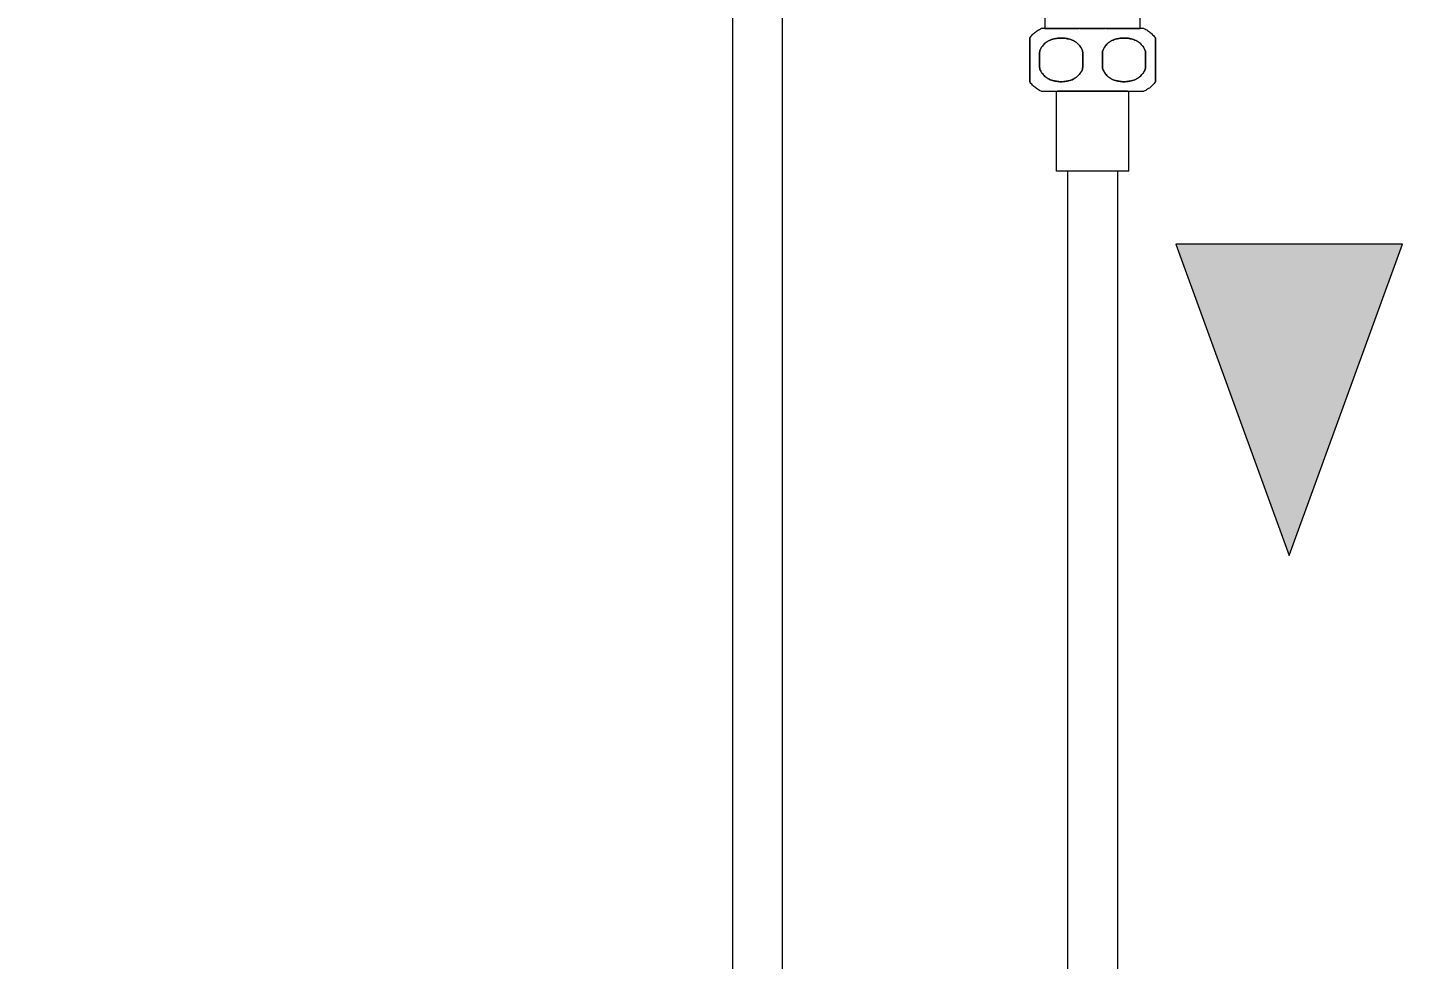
# Model space of a CAD drawing. Header units: metres. Extents: x 34 to 87, y -2.3 to 19.3.
# Drawn here: x 48.452 to 48.7808, y 0.25 to 0.4724 of the extents above; entities that cross this region are included whole.
import ezdxf

# ---------------------------------------------------------------- set-up
doc = ezdxf.new("R2010")
doc.units = ezdxf.units.M
for name, color, linetype, lineweight in [('A-ANNO-DIMS', 7, 'Continuous', 5), ('A-ANNO-DIMS-25', 7, 'Continuous', 5), ('P-PIPE-IDEN', 7, 'Continuous', 5), ('P-SANR-FIXT', 7, 'Continuous', 5)]:
    doc.layers.add(name, color=color, linetype=linetype, lineweight=lineweight)
doc.styles.add('Arial_1', font='arial.ttf', dxfattribs={"height": 0.075})
doc.dimstyles.new('Diagonal_-_2_mm_Arial_-_PRETO', dxfattribs={"dimscale": 0.3048, "dimtxt": 0.076519, "dimasz": 0.246063, "dimexe": 0.19685, "dimexo": 0.123031, "dimgap": 0.04101, "dimtad": 1, "dimrnd": 0.01, "dimzin": 0, "dimdsep": 46, "dimtxsty": 'Arial_1', "dimblk1": 'OBLIQUE', "dimblk2": 'OBLIQUE', "dimsah": 1, "dimcen": 0.09, "dimdle": 0.19685, "dimazin": 0, "dimtfac": 1, "dimtdec": 4, "dimtix": 1, "dimtmove": 0, "dimatfit": 3, "dimfxl": 1, "dimtvp": 1, "dimtolj": 1, "dimtzin": 0, "dimarcsym": 2})

# ---------------------------------------------------------------- blocks, each defined once
blk = doc.blocks.new('UT_Ducha higiênica - UT_Ducha higiênica-3698909-AA')
at = {"layer": 'P-SANR-FIXT'}
for p, q in [((-1.90545, 0.67161), (-1.90545, 0.1)), ((-1.89345, 0.1), (-1.89345, 0.67161)), ((-1.83083, 0.475), (-1.83083, 0.47216)), ((-1.80807, 0.47216), (-1.80807, 0.475)), ((-1.81945, 0.47216), (-1.83168, 0.47216)), ((-1.80722, 0.47216), (-1.81945, 0.47216)), ((-1.83445, 0.46709), (-1.83445, 0.46224)), ((-1.80445, 0.46224), (-1.80445, 0.46709)), ((-1.83445, 0.46466), (-1.83445, 0.46619)), ((-1.83445, 0.46314), (-1.83445, 0.46466)), ((-1.83211, 0.46619), (-1.83211, 0.46466)), ((-1.83211, 0.46466), (-1.83211, 0.46314)), ((-1.82179, 0.46466), (-1.82179, 0.46619)), ((-1.82179, 0.46314), (-1.82179, 0.46466)), ((-1.81711, 0.46619), (-1.81711, 0.46466)), ((-1.81711, 0.46466), (-1.81711, 0.46314)), ((-1.80679, 0.46466), (-1.80679, 0.46619)), ((-1.80679, 0.46314), (-1.80679, 0.46466)), ((-1.80445, 0.46619), (-1.80445, 0.46466)), ((-1.80445, 0.46466), (-1.80445, 0.46314)), ((-1.83168, 0.45716), (-1.81945, 0.45716)), ((-1.82811, 0.45716), (-1.82811, 0.4381)), ((-1.81945, 0.45716), (-1.80722, 0.45716)), ((-1.81079, 0.4381), (-1.81079, 0.45716)), ((-1.81945, 0.4381), (-1.82811, 0.4381)), ((-1.82545, 0.4381), (-1.82545, 0.1)), ((-1.81079, 0.4381), (-1.81945, 0.4381)), ((-1.81345, 0.1), (-1.81345, 0.4381))]:
    blk.add_line(p, q, dxfattribs=at)
at = {"layer": 'P-SANR-FIXT', "color": 253, "true_color": 0xa6a6a6}
for p, q in [((-1.83092, 0.47216), (-1.83168, 0.47216)), ((-1.83083, 0.47216), (-1.82263, 0.47216)), ((-1.8224, 0.47216), (-1.81945, 0.47216)), ((-1.81945, 0.47216), (-1.8165, 0.47216)), ((-1.81627, 0.47216), (-1.80807, 0.47216)), ((-1.80722, 0.47216), (-1.80798, 0.47216)), ((-1.83445, 0.46619), (-1.83445, 0.46466)), ((-1.83445, 0.46466), (-1.83445, 0.46314)), ((-1.80445, 0.46466), (-1.80445, 0.46619)), ((-1.80445, 0.46314), (-1.80445, 0.46466)), ((-1.83168, 0.45716), (-1.82811, 0.45716)), ((-1.82557, 0.45716), (-1.82782, 0.45716)), ((-1.81945, 0.45716), (-1.82557, 0.45716)), ((-1.81333, 0.45716), (-1.81945, 0.45716)), ((-1.81109, 0.45716), (-1.81333, 0.45716)), ((-1.81079, 0.45716), (-1.80722, 0.45716)), ((-1.82566, 0.4381), (-1.82811, 0.4381)), ((-1.82379, 0.4381), (-1.82545, 0.4381)), ((-1.81945, 0.4381), (-1.82369, 0.4381)), ((-1.81521, 0.4381), (-1.81945, 0.4381)), ((-1.81345, 0.4381), (-1.81511, 0.4381)), ((-1.81079, 0.4381), (-1.81324, 0.4381))]:
    blk.add_line(p, q, dxfattribs=at)
at = {"layer": 'P-SANR-FIXT', "color": 254, "true_color": 0xdfdfdf}
for p, q in [((-1.8281, 0.47216), (-1.83092, 0.47216)), ((-1.83083, 0.47216), (-1.82931, 0.47216)), ((-1.82931, 0.47216), (-1.82263, 0.47216)), ((-1.82262, 0.47216), (-1.8281, 0.47216)), ((-1.81945, 0.47216), (-1.8224, 0.47216)), ((-1.8224, 0.47216), (-1.81945, 0.47216)), ((-1.8165, 0.47216), (-1.81945, 0.47216)), ((-1.81945, 0.47216), (-1.8165, 0.47216)), ((-1.8108, 0.47216), (-1.81628, 0.47216)), ((-1.81627, 0.47216), (-1.80807, 0.47216)), ((-1.80798, 0.47216), (-1.8108, 0.47216)), ((-1.83211, 0.46466), (-1.83211, 0.46619)), ((-1.83211, 0.46314), (-1.83211, 0.46466)), ((-1.82179, 0.46619), (-1.82179, 0.46466)), ((-1.82179, 0.46466), (-1.82179, 0.46314)), ((-1.81711, 0.46466), (-1.81711, 0.46619)), ((-1.81711, 0.46314), (-1.81711, 0.46466)), ((-1.80679, 0.46619), (-1.80679, 0.46466)), ((-1.80679, 0.46466), (-1.80679, 0.46314)), ((-1.82784, 0.45716), (-1.82708, 0.45716)), ((-1.82557, 0.45716), (-1.82782, 0.45716)), ((-1.82701, 0.45716), (-1.82557, 0.45716)), ((-1.82557, 0.45716), (-1.81945, 0.45716)), ((-1.81945, 0.45716), (-1.82557, 0.45716)), ((-1.81945, 0.45716), (-1.81333, 0.45716)), ((-1.81721, 0.45716), (-1.81945, 0.45716)), ((-1.81333, 0.45716), (-1.81721, 0.45716)), ((-1.81333, 0.45716), (-1.81106, 0.45716)), ((-1.81109, 0.45716), (-1.81333, 0.45716)), ((-1.82465, 0.4381), (-1.82545, 0.4381)), ((-1.82378, 0.4381), (-1.82545, 0.4381)), ((-1.82379, 0.4381), (-1.82465, 0.4381)), ((-1.81945, 0.4381), (-1.8237, 0.4381)), ((-1.82245, 0.4381), (-1.82369, 0.4381)), ((-1.81945, 0.4381), (-1.82245, 0.4381)), ((-1.81521, 0.4381), (-1.81945, 0.4381)), ((-1.8152, 0.4381), (-1.81945, 0.4381)), ((-1.81345, 0.4381), (-1.81512, 0.4381)), ((-1.81345, 0.4381), (-1.81511, 0.4381))]:
    blk.add_line(p, q, dxfattribs=at)
at = {"layer": 'P-SANR-FIXT', "flags": 128}
for points in [[(-1.83445, 0.46987), (-1.8343, 0.47009), (-1.83414, 0.47029), (-1.83397, 0.47049), (-1.83379, 0.47068), (-1.83361, 0.47087), (-1.83342, 0.47105), (-1.83322, 0.47122), (-1.83301, 0.47138), (-1.8328, 0.47153), (-1.83259, 0.47168), (-1.83236, 0.47182), (-1.83214, 0.47194), (-1.8319, 0.47206), (-1.83168, 0.47216)], [(-1.80722, 0.47216), (-1.80698, 0.47206), (-1.80675, 0.47194), (-1.80652, 0.47181), (-1.8063, 0.47167), (-1.80608, 0.47152), (-1.80587, 0.47137), (-1.80567, 0.47121), (-1.80547, 0.47104), (-1.80528, 0.47086), (-1.8051, 0.47067), (-1.80492, 0.47048), (-1.80476, 0.47028), (-1.8046, 0.47007), (-1.80445, 0.46987)], [(-1.83168, 0.45716), (-1.83192, 0.45727), (-1.83215, 0.45739), (-1.83238, 0.45752), (-1.8326, 0.45766), (-1.83282, 0.4578), (-1.83303, 0.45796), (-1.83323, 0.45812), (-1.83343, 0.45829), (-1.83362, 0.45847), (-1.8338, 0.45866), (-1.83398, 0.45885), (-1.83415, 0.45905), (-1.83431, 0.45926), (-1.83445, 0.45946)], [(-1.80445, 0.45946), (-1.80461, 0.45924), (-1.80477, 0.45904), (-1.80493, 0.45884), (-1.80511, 0.45865), (-1.80529, 0.45846), (-1.80548, 0.45828), (-1.80568, 0.45811), (-1.80589, 0.45795), (-1.8061, 0.4578), (-1.80631, 0.45765), (-1.80654, 0.45751), (-1.80676, 0.45739), (-1.807, 0.45727), (-1.80722, 0.45716)]]:
    blk.add_lwpolyline(points, dxfattribs=at)
at = {"layer": 'P-SANR-FIXT', "color": 253, "true_color": 0xa6a6a6}
for points, knots in [([(-1.83445, 0.46978), (-1.83445, 0.4698), (-1.83445, 0.46983), (-1.83445, 0.46987), (-1.83445, 0.46989), (-1.83445, 0.46986), (-1.83445, 0.46979), (-1.83445, 0.46972), (-1.83445, 0.46964), (-1.83445, 0.46951), (-1.83445, 0.46933), (-1.83445, 0.46915), (-1.83445, 0.46904), (-1.83445, 0.46899)], [0.4, 0.4, 0.4, 0.4, 0.425, 0.45, 0.5, 0.55, 0.6, 0.625, 0.65, 0.7, 0.75, 0.775, 0.8, 0.8, 0.8, 0.8]), ([(-1.83445, 0.46899), (-1.83445, 0.46893), (-1.83445, 0.46881), (-1.83445, 0.46856), (-1.83445, 0.46804), (-1.83445, 0.4675), (-1.83445, 0.46709)], [0.8, 0.8, 0.8, 0.8, 0.825, 0.85, 0.9, 1, 1, 1, 1]), ([(-1.80445, 0.46978), (-1.80445, 0.4698), (-1.80445, 0.46983), (-1.80445, 0.46987), (-1.80445, 0.46989), (-1.80445, 0.46986), (-1.80445, 0.46981), (-1.80445, 0.46978)], [0.4, 0.4, 0.4, 0.4, 0.425, 0.45, 0.5, 0.55, 0.6, 0.6, 0.6, 0.6]), ([(-1.80445, 0.46898), (-1.80445, 0.46904), (-1.80445, 0.46914), (-1.80445, 0.46933), (-1.80445, 0.46951), (-1.80445, 0.46965), (-1.80445, 0.46973), (-1.80445, 0.46977), (-1.80445, 0.46978)], [0.2, 0.2, 0.2, 0.2, 0.225, 0.25, 0.3, 0.35, 0.375, 0.4, 0.4, 0.4, 0.4]), ([(-1.80445, 0.46709), (-1.80445, 0.4673), (-1.80445, 0.46768), (-1.80445, 0.46819), (-1.80445, 0.46855), (-1.80445, 0.46881), (-1.80445, 0.46893), (-1.80445, 0.46898)], [0, 0, 0, 0, 0.05, 0.1, 0.15, 0.175, 0.2, 0.2, 0.2, 0.2]), ([(-1.83445, 0.46224), (-1.83445, 0.46183), (-1.83445, 0.46128), (-1.83445, 0.46077), (-1.83445, 0.46051), (-1.83445, 0.4604), (-1.83445, 0.46034)], [0, 0, 0, 0, 0.1, 0.15, 0.175, 0.2, 0.2, 0.2, 0.2]), ([(-1.83445, 0.46034), (-1.83445, 0.46029), (-1.83445, 0.46018), (-1.83445, 0.46), (-1.83445, 0.45982), (-1.83445, 0.45969), (-1.83445, 0.45961), (-1.83445, 0.45953), (-1.83445, 0.45947), (-1.83445, 0.45944), (-1.83445, 0.45946), (-1.83445, 0.4595), (-1.83445, 0.45953), (-1.83445, 0.45955)], [0.2, 0.2, 0.2, 0.2, 0.225, 0.25, 0.3, 0.35, 0.375, 0.4, 0.45, 0.5, 0.55, 0.575, 0.6, 0.6, 0.6, 0.6]), ([(-1.80445, 0.46035), (-1.80445, 0.4604), (-1.80445, 0.46052), (-1.80445, 0.46078), (-1.80445, 0.46114), (-1.80445, 0.46165), (-1.80445, 0.46203), (-1.80445, 0.46224)], [0.8, 0.8, 0.8, 0.8, 0.825, 0.85, 0.9, 0.95, 1, 1, 1, 1]), ([(-1.80445, 0.45955), (-1.80445, 0.45956), (-1.80445, 0.4596), (-1.80445, 0.45968), (-1.80445, 0.45982), (-1.80445, 0.46), (-1.80445, 0.46018), (-1.80445, 0.46029), (-1.80445, 0.46035)], [0.6, 0.6, 0.6, 0.6, 0.625, 0.65, 0.7, 0.75, 0.775, 0.8, 0.8, 0.8, 0.8]), ([(-1.80445, 0.45955), (-1.80445, 0.45952), (-1.80445, 0.45947), (-1.80445, 0.45944), (-1.80445, 0.45946), (-1.80445, 0.4595), (-1.80445, 0.45953), (-1.80445, 0.45955)], [0.4, 0.4, 0.4, 0.4, 0.45, 0.5, 0.55, 0.575, 0.6, 0.6, 0.6, 0.6])]:
    blk.add_open_spline(points, degree=3, knots=knots, dxfattribs=at)
at = {"layer": 'P-SANR-FIXT'}
for points, knots in [([(-1.83445, 0.46709), (-1.83445, 0.4673), (-1.83445, 0.46768), (-1.83445, 0.46819), (-1.83445, 0.46855), (-1.83445, 0.46881), (-1.83445, 0.46899), (-1.83445, 0.46914), (-1.83445, 0.46933), (-1.83445, 0.46951), (-1.83445, 0.46965), (-1.83445, 0.46973), (-1.83445, 0.46977), (-1.83445, 0.46978)], [0, 0, 0, 0, 0.05, 0.1, 0.15, 0.175, 0.2, 0.225, 0.25, 0.3, 0.35, 0.375, 0.4, 0.4, 0.4, 0.4]), ([(-1.82195, 0.46709), (-1.82206, 0.4673), (-1.82228, 0.46768), (-1.82266, 0.46819), (-1.82301, 0.46855), (-1.82331, 0.46881), (-1.82354, 0.46899), (-1.82379, 0.46914), (-1.82415, 0.46933), (-1.82463, 0.46951), (-1.82513, 0.46965), (-1.82552, 0.46973), (-1.82581, 0.46978), (-1.8261, 0.46983), (-1.82649, 0.46987), (-1.82698, 0.46989), (-1.82756, 0.46986), (-1.82804, 0.46979), (-1.82842, 0.46972), (-1.82881, 0.46964), (-1.82929, 0.46951), (-1.82975, 0.46933), (-1.8301, 0.46915), (-1.83035, 0.46899), (-1.83058, 0.46881), (-1.83088, 0.46856), (-1.83137, 0.46804), (-1.83173, 0.4675), (-1.83195, 0.46709)], [0, 0, 0, 0, 0.05, 0.1, 0.15, 0.175, 0.2, 0.225, 0.25, 0.3, 0.35, 0.375, 0.4, 0.425, 0.45, 0.5, 0.55, 0.6, 0.625, 0.65, 0.7, 0.75, 0.775, 0.8, 0.825, 0.85, 0.9, 1, 1, 1, 1]), ([(-1.80695, 0.46709), (-1.80706, 0.4673), (-1.80728, 0.46768), (-1.80766, 0.46819), (-1.80801, 0.46855), (-1.80831, 0.46881), (-1.80854, 0.46899), (-1.80879, 0.46914), (-1.80915, 0.46933), (-1.80963, 0.46951), (-1.81013, 0.46965), (-1.81052, 0.46973), (-1.81081, 0.46978), (-1.8111, 0.46983), (-1.81149, 0.46987), (-1.81198, 0.46989), (-1.81256, 0.46986), (-1.81304, 0.46979), (-1.81342, 0.46972), (-1.81381, 0.46964), (-1.81429, 0.46951), (-1.81475, 0.46933), (-1.8151, 0.46915), (-1.81535, 0.46899), (-1.81558, 0.46881), (-1.81588, 0.46856), (-1.81637, 0.46804), (-1.81673, 0.4675), (-1.81695, 0.46709)], [0, 0, 0, 0, 0.05, 0.1, 0.15, 0.175, 0.2, 0.225, 0.25, 0.3, 0.35, 0.375, 0.4, 0.425, 0.45, 0.5, 0.55, 0.6, 0.625, 0.65, 0.7, 0.75, 0.775, 0.8, 0.825, 0.85, 0.9, 1, 1, 1, 1]), ([(-1.80445, 0.46978), (-1.80445, 0.46976), (-1.80445, 0.46972), (-1.80445, 0.46964), (-1.80445, 0.46951), (-1.80445, 0.46933), (-1.80445, 0.46915), (-1.80445, 0.46899), (-1.80445, 0.46881), (-1.80445, 0.46856), (-1.80445, 0.46804), (-1.80445, 0.4675), (-1.80445, 0.46709)], [0.6, 0.6, 0.6, 0.6, 0.625, 0.65, 0.7, 0.75, 0.775, 0.8, 0.825, 0.85, 0.9, 1, 1, 1, 1]), ([(-1.83445, 0.45955), (-1.83445, 0.45956), (-1.83445, 0.4596), (-1.83445, 0.45968), (-1.83445, 0.45982), (-1.83445, 0.46), (-1.83445, 0.46018), (-1.83445, 0.46034), (-1.83445, 0.46052), (-1.83445, 0.46078), (-1.83445, 0.46114), (-1.83445, 0.46165), (-1.83445, 0.46203), (-1.83445, 0.46224)], [0.6, 0.6, 0.6, 0.6, 0.625, 0.65, 0.7, 0.75, 0.775, 0.8, 0.825, 0.85, 0.9, 0.95, 1, 1, 1, 1]), ([(-1.83195, 0.46224), (-1.83173, 0.46183), (-1.83137, 0.46128), (-1.83088, 0.46077), (-1.83058, 0.46051), (-1.83035, 0.46034), (-1.8301, 0.46018), (-1.82975, 0.46), (-1.82929, 0.45982), (-1.82881, 0.45969), (-1.82842, 0.45961), (-1.82804, 0.45953), (-1.82756, 0.45947), (-1.82698, 0.45944), (-1.82649, 0.45946), (-1.8261, 0.4595), (-1.82581, 0.45955), (-1.82552, 0.4596), (-1.82513, 0.45968), (-1.82463, 0.45982), (-1.82415, 0.46), (-1.82379, 0.46018), (-1.82354, 0.46034), (-1.82331, 0.46052), (-1.82301, 0.46078), (-1.82266, 0.46114), (-1.82228, 0.46165), (-1.82206, 0.46203), (-1.82195, 0.46224)], [0, 0, 0, 0, 0.1, 0.15, 0.175, 0.2, 0.225, 0.25, 0.3, 0.35, 0.375, 0.4, 0.45, 0.5, 0.55, 0.575, 0.6, 0.625, 0.65, 0.7, 0.75, 0.775, 0.8, 0.825, 0.85, 0.9, 0.95, 1, 1, 1, 1]), ([(-1.81695, 0.46224), (-1.81673, 0.46183), (-1.81637, 0.46128), (-1.81588, 0.46077), (-1.81558, 0.46051), (-1.81535, 0.46034), (-1.8151, 0.46018), (-1.81475, 0.46), (-1.81429, 0.45982), (-1.81381, 0.45969), (-1.81342, 0.45961), (-1.81304, 0.45953), (-1.81256, 0.45947), (-1.81198, 0.45944), (-1.81149, 0.45946), (-1.8111, 0.4595), (-1.81081, 0.45955), (-1.81052, 0.4596), (-1.81013, 0.45968), (-1.80963, 0.45982), (-1.80915, 0.46), (-1.80879, 0.46018), (-1.80854, 0.46034), (-1.80831, 0.46052), (-1.80801, 0.46078), (-1.80766, 0.46114), (-1.80728, 0.46165), (-1.80706, 0.46203), (-1.80695, 0.46224)], [0, 0, 0, 0, 0.1, 0.15, 0.175, 0.2, 0.225, 0.25, 0.3, 0.35, 0.375, 0.4, 0.45, 0.5, 0.55, 0.575, 0.6, 0.625, 0.65, 0.7, 0.75, 0.775, 0.8, 0.825, 0.85, 0.9, 0.95, 1, 1, 1, 1]), ([(-1.80445, 0.46224), (-1.80445, 0.46183), (-1.80445, 0.46128), (-1.80445, 0.46077), (-1.80445, 0.46051), (-1.80445, 0.46034), (-1.80445, 0.46018), (-1.80445, 0.46), (-1.80445, 0.45982), (-1.80445, 0.45969), (-1.80445, 0.45961), (-1.80445, 0.45957), (-1.80445, 0.45955)], [0, 0, 0, 0, 0.1, 0.15, 0.175, 0.2, 0.225, 0.25, 0.3, 0.35, 0.375, 0.4, 0.4, 0.4, 0.4])]:
    blk.add_open_spline(points, degree=3, knots=knots, dxfattribs=at)
at = {"layer": 'P-SANR-FIXT', "color": 254, "true_color": 0xdfdfdf}
for points in [[(-1.83445, 0.46709), (-1.83445, 0.46695), (-1.83445, 0.46665), (-1.83445, 0.46635), (-1.83445, 0.46619)], [(-1.83206, 0.46665), (-1.83204, 0.4668), (-1.832, 0.46695), (-1.83195, 0.46709)], [(-1.82195, 0.46709), (-1.8219, 0.46695), (-1.82186, 0.4668), (-1.82183, 0.46665)], [(-1.81707, 0.46665), (-1.81704, 0.4668), (-1.817, 0.46695), (-1.81695, 0.46709)], [(-1.80695, 0.46709), (-1.8069, 0.46695), (-1.80686, 0.4668), (-1.80684, 0.46665)], [(-1.80445, 0.46619), (-1.80445, 0.46635), (-1.80445, 0.46665), (-1.80445, 0.46695), (-1.80445, 0.46709)], [(-1.83195, 0.46224), (-1.832, 0.46238), (-1.83204, 0.46253), (-1.83206, 0.46268)], [(-1.82183, 0.46268), (-1.82186, 0.46253), (-1.8219, 0.46238), (-1.82195, 0.46224)], [(-1.81695, 0.46224), (-1.817, 0.46238), (-1.81704, 0.46253), (-1.81707, 0.46268)], [(-1.80684, 0.46268), (-1.80686, 0.46253), (-1.8069, 0.46238), (-1.80695, 0.46224)]]:
    blk.add_open_spline(points, degree=3, dxfattribs=at)
at = {"layer": 'P-SANR-FIXT', "color": 253, "true_color": 0xa6a6a6}
for points in [[(-1.83445, 0.46709), (-1.83445, 0.46695), (-1.83445, 0.4668), (-1.83445, 0.46665)], [(-1.80445, 0.46665), (-1.80445, 0.4668), (-1.80445, 0.46695), (-1.80445, 0.46709)], [(-1.83445, 0.46665), (-1.83445, 0.4665), (-1.83445, 0.46635), (-1.83445, 0.46619)], [(-1.83211, 0.46619), (-1.8321, 0.46635), (-1.83209, 0.4665), (-1.83206, 0.46665)], [(-1.82183, 0.46665), (-1.82181, 0.4665), (-1.82179, 0.46635), (-1.82179, 0.46619)], [(-1.81711, 0.46619), (-1.81711, 0.46635), (-1.81709, 0.4665), (-1.81707, 0.46665)], [(-1.80684, 0.46665), (-1.80681, 0.4665), (-1.8068, 0.46635), (-1.80679, 0.46619)], [(-1.80445, 0.46619), (-1.80445, 0.46635), (-1.80445, 0.4665), (-1.80445, 0.46665)], [(-1.83445, 0.46314), (-1.83445, 0.46298), (-1.83445, 0.46283), (-1.83445, 0.46268)], [(-1.83445, 0.46268), (-1.83445, 0.46253), (-1.83445, 0.46238), (-1.83445, 0.46224)], [(-1.83206, 0.46268), (-1.83209, 0.46283), (-1.8321, 0.46298), (-1.83211, 0.46314)], [(-1.82179, 0.46314), (-1.82179, 0.46298), (-1.82181, 0.46283), (-1.82183, 0.46268)], [(-1.81707, 0.46268), (-1.81709, 0.46283), (-1.81711, 0.46298), (-1.81711, 0.46314)], [(-1.80679, 0.46314), (-1.8068, 0.46298), (-1.80681, 0.46283), (-1.80684, 0.46268)], [(-1.80445, 0.46268), (-1.80445, 0.46283), (-1.80445, 0.46298), (-1.80445, 0.46314)], [(-1.80445, 0.46224), (-1.80445, 0.46238), (-1.80445, 0.46253), (-1.80445, 0.46268)]]:
    blk.add_open_spline(points, degree=3, dxfattribs=at)
at = {"layer": 'P-SANR-FIXT'}
for points in [[(-1.83445, 0.46665), (-1.83445, 0.4668), (-1.83445, 0.46695), (-1.83445, 0.46709)], [(-1.83195, 0.46709), (-1.832, 0.46695), (-1.83204, 0.4668), (-1.83206, 0.46665)], [(-1.82179, 0.46619), (-1.82179, 0.46635), (-1.82182, 0.46665), (-1.8219, 0.46695), (-1.82195, 0.46709)], [(-1.81695, 0.46709), (-1.817, 0.46695), (-1.81708, 0.46665), (-1.81711, 0.46635), (-1.81711, 0.46619)], [(-1.80684, 0.46665), (-1.80686, 0.4668), (-1.8069, 0.46695), (-1.80695, 0.46709)], [(-1.80445, 0.46709), (-1.80445, 0.46695), (-1.80445, 0.4668), (-1.80445, 0.46665)], [(-1.83445, 0.46619), (-1.83445, 0.46635), (-1.83445, 0.4665), (-1.83445, 0.46665)], [(-1.83206, 0.46665), (-1.83209, 0.4665), (-1.8321, 0.46635), (-1.83211, 0.46619)], [(-1.80679, 0.46619), (-1.8068, 0.46635), (-1.80681, 0.4665), (-1.80684, 0.46665)], [(-1.80445, 0.46665), (-1.80445, 0.4665), (-1.80445, 0.46635), (-1.80445, 0.46619)], [(-1.83445, 0.46268), (-1.83445, 0.46283), (-1.83445, 0.46298), (-1.83445, 0.46314)], [(-1.83445, 0.46224), (-1.83445, 0.46238), (-1.83445, 0.46253), (-1.83445, 0.46268)], [(-1.83211, 0.46314), (-1.8321, 0.46298), (-1.83209, 0.46283), (-1.83206, 0.46268)], [(-1.83206, 0.46268), (-1.83204, 0.46253), (-1.832, 0.46238), (-1.83195, 0.46224)], [(-1.82195, 0.46224), (-1.8219, 0.46238), (-1.82182, 0.46268), (-1.82179, 0.46298), (-1.82179, 0.46314)], [(-1.81711, 0.46314), (-1.81711, 0.46298), (-1.81708, 0.46268), (-1.817, 0.46238), (-1.81695, 0.46224)], [(-1.80695, 0.46224), (-1.8069, 0.46238), (-1.80686, 0.46253), (-1.80684, 0.46268)], [(-1.80684, 0.46268), (-1.80681, 0.46283), (-1.8068, 0.46298), (-1.80679, 0.46314)], [(-1.80445, 0.46314), (-1.80445, 0.46298), (-1.80445, 0.46283), (-1.80445, 0.46268)], [(-1.80445, 0.46268), (-1.80445, 0.46253), (-1.80445, 0.46238), (-1.80445, 0.46224)]]:
    blk.add_open_spline(points, degree=3, dxfattribs=at)
at = {"layer": 'P-SANR-FIXT', "color": 7, "true_color": 0xfdfdfd}
blk.add_open_spline([(-1.83211, 0.46619), (-1.8321, 0.46635), (-1.83208, 0.46665), (-1.832, 0.46695), (-1.83195, 0.46709)], degree=3, dxfattribs=at)
at = {"layer": 'P-SANR-FIXT', "color": 254, "true_color": 0xdfdfdf}
for points, knots in [([(-1.83195, 0.46709), (-1.83185, 0.4673), (-1.83162, 0.46768), (-1.83124, 0.46819), (-1.83089, 0.46855), (-1.83059, 0.46881), (-1.83044, 0.46893), (-1.83036, 0.46898)], [0, 0, 0, 0, 0.05, 0.1, 0.15, 0.175, 0.2, 0.2, 0.2, 0.2]), ([(-1.83036, 0.46898), (-1.83027, 0.46904), (-1.83011, 0.46914), (-1.82975, 0.46933), (-1.82927, 0.46951), (-1.82877, 0.46965), (-1.82838, 0.46973), (-1.82818, 0.46977), (-1.82809, 0.46978)], [0.2, 0.2, 0.2, 0.2, 0.225, 0.25, 0.3, 0.35, 0.375, 0.4, 0.4, 0.4, 0.4]), ([(-1.82809, 0.46978), (-1.82799, 0.4698), (-1.8278, 0.46983), (-1.82741, 0.46987), (-1.82693, 0.46989), (-1.82634, 0.46986), (-1.82596, 0.46981), (-1.82577, 0.46978)], [0.4, 0.4, 0.4, 0.4, 0.425, 0.45, 0.5, 0.55, 0.6, 0.6, 0.6, 0.6]), ([(-1.82577, 0.46978), (-1.82567, 0.46976), (-1.82548, 0.46972), (-1.8251, 0.46964), (-1.82461, 0.46951), (-1.82415, 0.46933), (-1.8238, 0.46915), (-1.82363, 0.46904), (-1.82355, 0.46899)], [0.6, 0.6, 0.6, 0.6, 0.625, 0.65, 0.7, 0.75, 0.775, 0.8, 0.8, 0.8, 0.8]), ([(-1.82355, 0.46899), (-1.82347, 0.46893), (-1.82332, 0.46881), (-1.82302, 0.46856), (-1.82253, 0.46804), (-1.82217, 0.4675), (-1.82195, 0.46709)], [0.8, 0.8, 0.8, 0.8, 0.825, 0.85, 0.9, 1, 1, 1, 1]), ([(-1.81695, 0.46709), (-1.81685, 0.4673), (-1.81662, 0.46768), (-1.81624, 0.46819), (-1.81589, 0.46855), (-1.81559, 0.46881), (-1.81544, 0.46893), (-1.81536, 0.46898)], [0, 0, 0, 0, 0.05, 0.1, 0.15, 0.175, 0.2, 0.2, 0.2, 0.2]), ([(-1.81536, 0.46898), (-1.81527, 0.46904), (-1.81511, 0.46914), (-1.81475, 0.46933), (-1.81427, 0.46951), (-1.81377, 0.46965), (-1.81338, 0.46973), (-1.81318, 0.46977), (-1.81309, 0.46978)], [0.2, 0.2, 0.2, 0.2, 0.225, 0.25, 0.3, 0.35, 0.375, 0.4, 0.4, 0.4, 0.4]), ([(-1.81309, 0.46978), (-1.81299, 0.4698), (-1.8128, 0.46983), (-1.81241, 0.46987), (-1.81193, 0.46989), (-1.81134, 0.46986), (-1.81096, 0.46981), (-1.81077, 0.46978)], [0.4, 0.4, 0.4, 0.4, 0.425, 0.45, 0.5, 0.55, 0.6, 0.6, 0.6, 0.6]), ([(-1.81077, 0.46978), (-1.81067, 0.46976), (-1.81048, 0.46972), (-1.8101, 0.46964), (-1.80961, 0.46951), (-1.80915, 0.46933), (-1.8088, 0.46915), (-1.80863, 0.46904), (-1.80855, 0.46899)], [0.6, 0.6, 0.6, 0.6, 0.625, 0.65, 0.7, 0.75, 0.775, 0.8, 0.8, 0.8, 0.8]), ([(-1.80855, 0.46899), (-1.80847, 0.46893), (-1.80832, 0.46881), (-1.80802, 0.46856), (-1.80753, 0.46804), (-1.80717, 0.4675), (-1.80695, 0.46709)], [0.8, 0.8, 0.8, 0.8, 0.825, 0.85, 0.9, 1, 1, 1, 1]), ([(-1.83036, 0.46035), (-1.83044, 0.4604), (-1.83059, 0.46052), (-1.83089, 0.46078), (-1.83124, 0.46114), (-1.83162, 0.46165), (-1.83185, 0.46203), (-1.83195, 0.46224)], [0.8, 0.8, 0.8, 0.8, 0.825, 0.85, 0.9, 0.95, 1, 1, 1, 1]), ([(-1.82809, 0.45955), (-1.82818, 0.45956), (-1.82838, 0.4596), (-1.82877, 0.45968), (-1.82927, 0.45982), (-1.82975, 0.46), (-1.83011, 0.46018), (-1.83027, 0.46029), (-1.83036, 0.46035)], [0.6, 0.6, 0.6, 0.6, 0.625, 0.65, 0.7, 0.75, 0.775, 0.8, 0.8, 0.8, 0.8]), ([(-1.82355, 0.46034), (-1.82363, 0.46029), (-1.8238, 0.46018), (-1.82415, 0.46), (-1.82461, 0.45982), (-1.8251, 0.45969), (-1.82548, 0.45961), (-1.82567, 0.45957), (-1.82577, 0.45955)], [0.2, 0.2, 0.2, 0.2, 0.225, 0.25, 0.3, 0.35, 0.375, 0.4, 0.4, 0.4, 0.4]), ([(-1.82195, 0.46224), (-1.82217, 0.46183), (-1.82253, 0.46128), (-1.82302, 0.46077), (-1.82332, 0.46051), (-1.82347, 0.4604), (-1.82355, 0.46034)], [0, 0, 0, 0, 0.1, 0.15, 0.175, 0.2, 0.2, 0.2, 0.2]), ([(-1.81536, 0.46035), (-1.81544, 0.4604), (-1.81559, 0.46052), (-1.81589, 0.46078), (-1.81624, 0.46114), (-1.81662, 0.46165), (-1.81685, 0.46203), (-1.81695, 0.46224)], [0.8, 0.8, 0.8, 0.8, 0.825, 0.85, 0.9, 0.95, 1, 1, 1, 1]), ([(-1.81309, 0.45955), (-1.81318, 0.45956), (-1.81338, 0.4596), (-1.81377, 0.45968), (-1.81427, 0.45982), (-1.81475, 0.46), (-1.81511, 0.46018), (-1.81527, 0.46029), (-1.81536, 0.46035)], [0.6, 0.6, 0.6, 0.6, 0.625, 0.65, 0.7, 0.75, 0.775, 0.8, 0.8, 0.8, 0.8]), ([(-1.80855, 0.46034), (-1.80863, 0.46029), (-1.8088, 0.46018), (-1.80915, 0.46), (-1.80961, 0.45982), (-1.8101, 0.45969), (-1.81048, 0.45961), (-1.81067, 0.45957), (-1.81077, 0.45955)], [0.2, 0.2, 0.2, 0.2, 0.225, 0.25, 0.3, 0.35, 0.375, 0.4, 0.4, 0.4, 0.4]), ([(-1.80695, 0.46224), (-1.80717, 0.46183), (-1.80753, 0.46128), (-1.80802, 0.46077), (-1.80832, 0.46051), (-1.80847, 0.4604), (-1.80855, 0.46034)], [0, 0, 0, 0, 0.1, 0.15, 0.175, 0.2, 0.2, 0.2, 0.2]), ([(-1.82577, 0.45955), (-1.82596, 0.45952), (-1.82634, 0.45947), (-1.82693, 0.45944), (-1.82741, 0.45946), (-1.8278, 0.4595), (-1.82799, 0.45953), (-1.82809, 0.45955)], [0.4, 0.4, 0.4, 0.4, 0.45, 0.5, 0.55, 0.575, 0.6, 0.6, 0.6, 0.6]), ([(-1.81077, 0.45955), (-1.81096, 0.45952), (-1.81134, 0.45947), (-1.81193, 0.45944), (-1.81241, 0.45946), (-1.8128, 0.4595), (-1.81299, 0.45953), (-1.81309, 0.45955)], [0.4, 0.4, 0.4, 0.4, 0.45, 0.5, 0.55, 0.575, 0.6, 0.6, 0.6, 0.6])]:
    blk.add_open_spline(points, degree=3, knots=knots, dxfattribs=at)
at = {"layer": 'P-SANR-FIXT', "color": 7, "true_color": 0xf3f3f3}
blk.add_open_spline([(-1.82195, 0.46709), (-1.8219, 0.46695), (-1.82182, 0.46665), (-1.82179, 0.46635), (-1.82179, 0.46619)], degree=3, dxfattribs=at)
at = {"layer": 'P-SANR-FIXT', "color": 7, "true_color": 0xfafafa}
for points in [[(-1.81711, 0.46619), (-1.81711, 0.46635), (-1.81708, 0.46665), (-1.817, 0.46695), (-1.81695, 0.46709)], [(-1.80695, 0.46709), (-1.8069, 0.46695), (-1.80682, 0.46665), (-1.8068, 0.46635), (-1.80679, 0.46619)]]:
    blk.add_open_spline(points, degree=3, dxfattribs=at)
blk = doc.blocks.new('DIMBLOCK7-AA')
at = {"layer": 'A-ANNO-DIMS-25'}
for p, q in [((47.98985, -0.06), (47.98985, 0.66)), ((47.98985, 0.6), (47.92985, 0.6)), ((47.98985, 0.6), (48.35353, 0.6)), ((47.98985, 0), (47.92985, 0)), ((47.98985, 0), (49.79499, 0))]:
    blk.add_line(p, q, dxfattribs=at)
at = {"layer": 'A-ANNO-DIMS-25', "lineweight": 20}
for p, q in [((47.98985, 0.6), (47.95235, 0.6375)), ((47.98985, 0.6), (48.02735, 0.5625)), ((47.98985, 0), (47.95235, 0.0375)), ((47.98985, 0), (48.02735, -0.0375))]:
    blk.add_line(p, q, dxfattribs=at)
at = {"layer": 'A-ANNO-DIMS-25', "color": 0, "insert": (47.87998, 0.19876), "char_height": 0.075, "width": 0.2429787, "attachment_point": 1, "rotation": 90, "line_spacing_factor": 0.941778, "style": 'Arial_1'}
blk.add_mtext('0,60', dxfattribs=at)
blk = doc.blocks.new('_Oblique')
at = {"color": 0, "linetype": 'ByBlock', "lineweight": -2}
blk.add_line((-0.5, -0.5), (0.5, 0.5), dxfattribs=at)
blk = doc.blocks.new('Anotacao_Tuboseta - Fluxo 2-2612755-AA')
at = {"layer": 'P-PIPE-IDEN'}
blk.add_hatch(color=256, dxfattribs=at).paths.add_polyline_path([(-0.44606, 1.87698), (-0.47311, 1.80266), (-0.50016, 1.87698)])
for p, q in [((-0.44606, 1.87698), (-0.50016, 1.87698)), ((-0.50016, 1.87698), (-0.47311, 1.80266)), ((-0.47311, 1.80266), (-0.44606, 1.87698))]:
    blk.add_line(p, q, dxfattribs=at)
blk = doc.blocks.new('DIMBLOCK14-AA')
at = {"layer": 'A-ANNO-DIMS-25'}
for p, q in [((45.92191, -0.06), (45.92191, 0.36)), ((45.92191, 0.3), (45.67263, 0.3)), ((45.92191, 0.3), (45.98191, 0.3)), ((45.92191, 0), (45.86191, 0)), ((45.92191, 0), (49.79499, 0))]:
    blk.add_line(p, q, dxfattribs=at)
at = {"layer": 'A-ANNO-DIMS-25', "lineweight": 20}
for p, q in [((45.92191, 0.3), (45.88441, 0.3375)), ((45.92191, 0.3), (45.95941, 0.2625)), ((45.92191, 0), (45.88441, 0.0375)), ((45.92191, 0), (45.95941, -0.0375))]:
    blk.add_line(p, q, dxfattribs=at)
at = {"layer": 'A-ANNO-DIMS-25', "color": 0, "insert": (45.81204, 0.04876), "char_height": 0.075, "width": 0.2429787, "attachment_point": 1, "rotation": 90, "line_spacing_factor": 0.941778, "style": 'Arial_1'}
blk.add_mtext('0,30', dxfattribs=at)

msp = doc.modelspace()

# ---------------------------------------------------------------- block references
at = {"layer": 'P-PIPE-IDEN'}
msp.add_blockref('Anotacao_Tuboseta - Fluxo 2-2612755-AA', (49.22634, -1.45626), dxfattribs=at)
at = {"layer": 'P-SANR-FIXT', "color": 254, "true_color": 0xdfdfdf}
msp.add_blockref('UT_Ducha higiênica - UT_Ducha higiênica-3698909-AA', (50.52573, 0), dxfattribs=at)

# ---------------------------------------------------------------- dimensions: what is measured, and where the dimension line sits
at = {"layer": 'A-ANNO-DIMS'}
for base, p2, override, picture, middle in [((47.98985, 0.6), (48.39103, 0.6), {"dimpost": '<>', "dimfxl": 1.56135}, 'DIMBLOCK7-AA', (47.93906, 0.3)), ((45.92191, 0.3), (45.63513, 0.3), {"dimpost": '<>', "dimfxl": 4.20807}, 'DIMBLOCK14-AA', (45.87109, 0.15))]:
    dim = msp.add_linear_dim(base=base, p1=(49.83249, 0), p2=p2, angle=90, dimstyle='Diagonal_-_2_mm_Arial_-_PRETO', override=override, dxfattribs=at)
    dim.commit()
    dim.dimension.update_dxf_attribs({"geometry": picture, "text_midpoint": middle})

doc.saveas('drawing.dxf')
